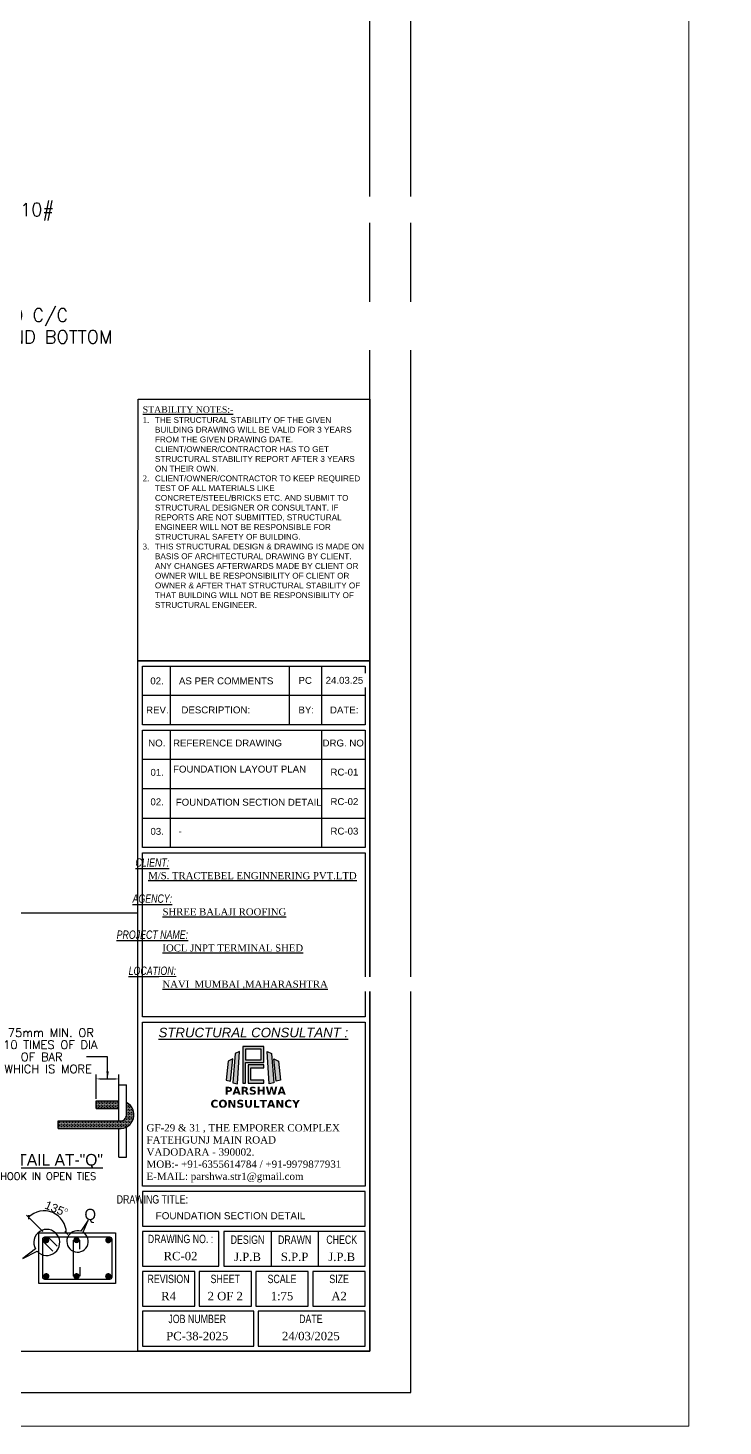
# Model space of a CAD drawing. Header units: millimetres. Extents: x 0 to 1124626, y -157535 to 82123.
# Drawn here: x 472301 to 488285, y -131678 to -99526 of the extents above; entities that cross this region are included whole.
import ezdxf

# ---------------------------------------------------------------- set-up
doc = ezdxf.new("R2010")
doc.units = ezdxf.units.MM
doc.header["$MEASUREMENT"] = 0
doc.linetypes.add('$AUDIT_BAD_LTYPE8', pattern=[0])
for name, color, linetype, lineweight in [('6 TEXT', 7, 'Continuous', 25), ('DIMENSION', 11, 'Continuous', 15), ('SHEET', 7, 'Continuous', 15), ('structure', 183, 'Continuous', 15), ('TITLE TEXT', 50, 'Continuous', 18)]:
    doc.layers.add(name, color=color, linetype=linetype, lineweight=lineweight)
for name, color, linetype in [('GF-COL', 12, 'Continuous'), ('Grid', 44, 'Continuous'), ('STR TEX', 4, 'Continuous')]:
    doc.layers.add(name, color=color, linetype=linetype)
doc.styles.add('Aerial', font='times.ttf')
doc.styles.add('JAINIL', font='times.ttf')
doc.styles.add('MtX_romans_shx', font='romans.shx')
doc.styles.add('style1', font='romans.shx', dxfattribs={"width": 0.9, "height": 300})
doc.styles.add('style2', font='arial.ttf', dxfattribs={"height": 20})
doc.styles.add('TEXT3', font='geniso.shx')
doc.styles.add('TEXT3 0.75NA', font='geniso.shx', dxfattribs={"width": 0.75})
doc.dimstyles.new('DSC2', dxfattribs={"dimtxt": 8, "dimasz": 3, "dimexe": 3, "dimexo": 2, "dimgap": 0.5, "dimtad": 1, "dimdec": 1, "dimzin": 3, "dimdsep": 46, "dimlunit": 4, "dimtxsty": 'style2', "dimblk": 'OBLIQUE', "dimcen": 1, "dimclrd": 45, "dimclre": 8, "dimclrt": 7, "dimadec": 0, "dimazin": 0, "dimtfac": 1, "dimtdec": 1, "dimtix": 1, "dimtmove": 1, "dimatfit": 3, "dimldrblk": 'OBLIQUE', "dimfxl": 1, "dimtolj": 1, "dimtzin": 0, "dimlwd": -1, "dimlwe": -1, "dimarcsym": 0})
doc.dimstyles.get("Standard").update_dxf_attribs({"dimtxt": 0.18, "dimasz": 0.18, "dimexe": 0.18, "dimexo": 0.0625, "dimgap": 0.09, "dimtad": 0, "dimtih": 1, "dimtoh": 1, "dimdec": 4, "dimzin": 0, "dimdsep": 46, "dimtxsty": 'Standard', "dimcen": 0.09, "dimadec": 0, "dimazin": 0, "dimtfac": 1, "dimtdec": 4, "dimtofl": 0, "dimtmove": 0, "dimatfit": 3, "dimfxl": 1, "dimtolj": 1, "dimtzin": 0, "dimarcsym": 0})

# ---------------------------------------------------------------- blocks, each defined once
blk = doc.blocks.new('Q')
at = {"linetype": 'Continuous', "ltscale": 0.5, "transparency": 33554687}
h = blk.add_hatch(color=152, dxfattribs=at)
h.dxf.hatch_style = 1
h.paths.add_polyline_path([(9.79, 19.18), (9.79, 9.76), (10.5, 9.76), (10.5, 15.05), (15.19, 15.05), (15.19, 19.18)])
h.paths.add_polyline_path([(10.5, 18.5), (10.5, 15.72), (14.45, 15.72), (14.45, 18.5)], flags=16)
h = blk.add_hatch(color=152, dxfattribs=at)
h.dxf.hatch_style = 1
h.paths.add_polyline_path([(6.07, 15.37), (5.53, 10.52), (6.67, 10.29), (7.27, 16.02)])
h.paths.add_polyline_path([(18.9, 15.37), (19.44, 10.52), (18.3, 10.29), (17.7, 16.02)])
h = blk.add_hatch(color=10, dxfattribs=at)
h.dxf.hatch_style = 1
h.paths.add_polyline_path([(7.87, 17.31), (7.27, 9.83), (8.41, 9.62), (8.96, 17.82)])
h.paths.add_polyline_path([(17.1, 17.31), (17.7, 9.83), (16.56, 9.62), (16.01, 17.82)])
h = blk.add_hatch(color=152, dxfattribs=at)
h.dxf.hatch_style = 1
h.paths.add_polyline_path([(11.15, 14.43), (11.15, 9.76), (15.19, 9.76), (15.19, 10.52), (11.87, 10.52), (11.87, 13.69), (15.19, 13.69), (15.19, 14.43)])
at = {"color": 152, "linetype": 'Continuous'}
for points in [[(9.79, 19.18), (9.79, 9.76), (10.5, 9.76), (10.5, 15.05), (15.19, 15.05), (15.19, 19.18), (9.79, 19.18)], [(10.5, 18.5), (10.5, 15.72), (14.45, 15.72), (14.45, 18.5), (10.5, 18.5)], [(6.07, 15.37), (5.53, 10.52), (6.67, 10.29), (7.27, 16.02), (6.07, 15.37)], [(11.15, 14.43), (11.15, 9.76), (15.19, 9.76), (15.19, 10.52), (11.87, 10.52), (11.87, 13.69), (15.19, 13.69), (15.19, 14.43), (11.15, 14.43)], [(18.9, 15.37), (19.44, 10.52), (18.3, 10.29), (17.7, 16.02), (18.9, 15.37)]]:
    blk.add_lwpolyline(points, dxfattribs=at)
at = {"color": 10, "linetype": 'Continuous'}
for points in [[(7.87, 17.31), (7.27, 9.83), (8.41, 9.62), (8.96, 17.82), (7.87, 17.31)], [(17.1, 17.31), (17.7, 9.83), (16.56, 9.62), (16.01, 17.82), (17.1, 17.31)]]:
    blk.add_lwpolyline(points, dxfattribs=at)
at = {"linetype": 'Continuous', "insert": (1.32, 8.82), "char_height": 2, "attachment_point": 1}
blk.add_mtext_dynamic_manual_height_columns('\\pxqc;{\\fVerdana|b1|i0|c0|p34;\\C152;PARSHWA\\PCONSULTANCY }', width=23.282, gutter_width=1, heights=[6.3], dxfattribs=at)
blk = doc.blocks.new('_Oblique')
at = {"color": 0, "lineweight": -2}
blk.add_line((-0.5, -0.5), (0.5, 0.5), dxfattribs=at)
blk = doc.blocks.new('*D1137')
at = {"color": 8, "ltscale": 0.5, "transparency": 16777216}
for p, q in [((344277.7, 142366.1), (344293.1, 142366.1)), ((344279.7, 142348.1), (344293.1, 142348.1))]:
    blk.add_line(p, q, dxfattribs=at)
at = {"color": 45, "ltscale": 0.5, "transparency": 16777216}
blk.add_line((344290.1, 142348.1), (344290.1, 142366.1), dxfattribs=at)
at = {"layer": 'DEFPOINTS', "color": 0, "ltscale": 0.5, "transparency": 16777216}
for p in [(344275.7, 142366.1), (344290.1, 142366.1), (344277.7, 142348.1)]:
    blk.add_point(p, dxfattribs=at)
at = {"color": 45, "ltscale": 0.5, "transparency": 16777216, "xscale": 3, "yscale": 3, "zscale": 3}
for p, rotation in [((344290.1, 142366.1), 90), ((344290.1, 142348.1), 270)]:
    blk.add_blockref('_Oblique', p, dxfattribs=dict(at, rotation=rotation))
at = {"color": 7, "ltscale": 0.5, "transparency": 16777216, "insert": (344286, 142357.1), "char_height": 7, "attachment_point": 5, "rotation": 90, "style": 'style2'}
blk.add_mtext('\\A1;6"', dxfattribs=at)
blk = doc.blocks.new('*D1138')
at = {"color": 8, "ltscale": 0.5, "transparency": 16777216}
for p, q in [((344279.7, 142335.7), (344293.1, 142335.7)), ((344277.7, 142317.7), (344293.1, 142317.7))]:
    blk.add_line(p, q, dxfattribs=at)
at = {"color": 45, "ltscale": 0.5, "transparency": 16777216}
blk.add_line((344290.1, 142335.7), (344290.1, 142317.7), dxfattribs=at)
at = {"layer": 'DEFPOINTS', "color": 0, "ltscale": 0.5, "transparency": 16777216}
for p in [(344277.7, 142335.7), (344275.7, 142317.7), (344290.1, 142317.7)]:
    blk.add_point(p, dxfattribs=at)
at = {"color": 45, "ltscale": 0.5, "transparency": 16777216, "xscale": 3, "yscale": 3, "zscale": 3}
for p, rotation in [((344290.1, 142335.7), 90), ((344290.1, 142317.7), 270)]:
    blk.add_blockref('_Oblique', p, dxfattribs=dict(at, rotation=rotation))
at = {"color": 7, "ltscale": 0.5, "transparency": 16777216, "insert": (344286, 142326.7), "char_height": 7, "attachment_point": 5, "rotation": 90, "style": 'style2'}
blk.add_mtext('\\A1;6"', dxfattribs=at)
blk = doc.blocks.new('T')
at = {"ltscale": 0.25}
h = blk.add_hatch(dxfattribs=at)
h.set_pattern_fill('DOTS', color=256, scale=25, style=0)
h.set_pattern_definition([(0, (364628.7036, 134455.7945), (0.78125, 1.5625), [0, -1.5625])])
h.paths.add_polyline_path([(344212.47, 142257.22), (344211.86, 142255.65), (344211.51, 142252.5), (344210.21, 142251.09), (344210.2, 142251.07), (344209.84, 142250.38), (344208.66, 142247.3), (344248.66, 142247.3), (344252.48, 142257.22)])
h.paths.add_polyline_path([(344281.43, 142247.3), (344281.46, 142247.36), (344282.39, 142250.37), (344283.03, 142251.06), (344284.47, 142254.82), (344284.46, 142255.14), (344284.33, 142255.82), (344284.07, 142256.56), (344283.74, 142257.22), (344257.22, 142257.22), (344253.29, 142247.3)])
h = blk.add_hatch(dxfattribs=at)
h.set_pattern_fill('DOTS', color=256, scale=25, style=0)
h.set_pattern_definition([(0, (364154.0407, 150003.4347), (0.78125, -1.5625), [0, -1.5625])])
h.paths.add_polyline_path([(344415.5, 142203.55), (344415.5, 142195.51), (344480.73, 142195.51), (344480.73, 142195.53, 0.8245696), (344488.76, 142223.37), (344488.76, 142210.23, -0.4455468), (344481.34, 142203.55)])
h.paths.add_polyline_path([(344480.73, 142216.94), (344480.73, 142224.98), (344456.23, 142224.98), (344456.23, 142216.94)])
at = {"layer": 'GF-COL'}
h = blk.add_hatch(dxfattribs=at)
h.set_pattern_fill('ANSI31', color=6, scale=7.5, style=0)
h.set_pattern_definition([(45, (220759.7722, 92928.574), (-0.6629126074, 0.6629126074), [])])
h.paths.add_polyline_path([(344236.71, 142264.79, 0.9069864), (344255.3, 142266.61, 0.9069864), (344236.71, 142268.43)])
at = {"color": 2, "linetype": '$AUDIT_BAD_LTYPE8', "lineweight": 30}
for p, q in [((344234.7, 142368.7), (344229.9, 142363.9)), ((344232.3, 142363.9), (344229.9, 142363.9)), ((344232.13, 142366.13), (344275.72, 142366.13)), ((344232.3, 142372.9), (344232.3, 142368.7)), ((344232.3, 142368.7), (344234.7, 142368.7)), ((344232.3, 142359.7), (344232.3, 142363.9)), ((344277.72, 142364.13), (344277.72, 142348.13)), ((344277.72, 142319.67), (344277.72, 142335.67)), ((344232.3, 142319.9), (344229.9, 142319.9)), ((344234.7, 142315.1), (344229.9, 142319.9)), ((344232.13, 142317.67), (344275.72, 142317.67)), ((344232.3, 142324.1), (344232.3, 142319.9)), ((344232.3, 142310.9), (344232.3, 142315.1)), ((344232.3, 142315.1), (344234.7, 142315.1))]:
    blk.add_line(p, q, dxfattribs=at)
at = {"color": 30, "linetype": 'Continuous', "ltscale": 0.25}
for p, q in [((344456.23, 142227.36), (344456.23, 142253.28)), ((344480.73, 142242.32), (344480.73, 142253.28))]:
    blk.add_line(p, q, dxfattribs=at)
at = {"color": 30, "ltscale": 0.25}
blk.add_line((344461.23, 142248.6), (344475.73, 142248.6), dxfattribs=at)
at = {"color": 8, "linetype": 'Continuous', "ltscale": 0.25}
blk.add_line((344399.13, 142085), (344381.74, 142102.59), dxfattribs=at)
at = {"color": 0}
for p, q in [((344394.91, 142083.57), (344477.15, 142083.57)), ((344394.91, 142029.57), (344394.91, 142083.57)), ((344477.15, 142083.57), (344477.15, 142029.57)), ((344477.15, 142029.57), (344394.91, 142029.57))]:
    blk.add_line(p, q, dxfattribs=at)
at = {"color": 2, "lineweight": 30}
for p, q in [((344414.42, 142069.54), (344404.67, 142079.4)), ((344409.72, 142064.11), (344399.97, 142073.97)), ((344431.85, 142037.45), (344431.85, 142075.69)), ((344438.66, 142066.13), (344438.66, 142075.69)), ((344438.66, 142047.01), (344438.66, 142037.45))]:
    blk.add_line(p, q, dxfattribs=at)
at = {"color": 0}
for points in [[(344442.27, 142084.34), (344447.64, 142097.2), (344439.94, 142085.42)], [(344391.19, 142066.49), (344377.89, 142056.06), (344393.02, 142063.98)]]:
    blk.add_lwpolyline(points, dxfattribs=at)
at = {"color": 2, "lineweight": 30}
blk.add_lwpolyline([(344401.4, 142079.4), (344470.66, 142079.4, -0.4142136), (344472.98, 142077.09), (344472.98, 142036.06, -0.4142136), (344470.66, 142033.75), (344401.4, 142033.75, -0.4142136), (344399.09, 142036.06), (344399.09, 142077.09, -0.4142136)], format="xyb", close=True, dxfattribs=at)
at = {"color": 2, "lineweight": 30, "const_width": 3.37}
for points in [[(344402.73, 142077.53, -1), (344402.73, 142074.17, -1)], [(344435.25, 142077.68, -1), (344435.25, 142074.31, -1)], [(344469.33, 142077.53, 1), (344469.33, 142074.17, 1)], [(344402.8, 142035.53, 1), (344402.8, 142038.89, 1)], [(344435.25, 142035.51, 1), (344435.25, 142038.88, 1)], [(344469.26, 142035.53, -1), (344469.26, 142038.89, -1)]]:
    blk.add_lwpolyline(points, format="xyb", close=True, dxfattribs=at)
at = {"color": 2, "linetype": '$AUDIT_BAD_LTYPE8', "lineweight": 30}
for centre, start, end in [((344275.72, 142364.13), 0, 90), ((344275.72, 142319.67), 270, 0)]:
    blk.add_arc(centre, 2, start, end, dxfattribs=at)
at = {"color": 45, "ltscale": 0.25}
blk.add_arc((344400.54, 142083.57), 23.74, 0, 134.67372, dxfattribs=at)
at = {"color": 0}
for centre, radius, start, end in [((344403.32, 142073.39), 13.96, 222.40884, 209.60771), ((344436.32, 142074.5), 11.5, 71.64191, 58.84078)]:
    blk.add_arc(centre, radius, start, end, dxfattribs=at)
at = {"color": 30, "ltscale": 0.25}
for points in [[(344461.23, 142249.44), (344461.23, 142247.77), (344456.23, 142248.6)], [(344475.73, 142249.44), (344475.73, 142247.77), (344480.73, 142248.6)]]:
    blk.add_solid(points, dxfattribs=at)
at = {"layer": 'DIMENSION', "color": 7, "lineweight": 9}
for p, q in [((344267.99, 142276.28), (344301.64, 142262.96)), ((344286.42, 142245.67), (344294.4, 142265.83)), ((344260.01, 142256.12), (344293.66, 142242.8))]:
    blk.add_line(p, q, dxfattribs=at)
at = {"layer": 'GF-COL', "color": 5}
for p, q in [((344231.63, 142283.29), (344231.63, 142257.22)), ((344236.51, 142283.7), (344236.51, 142257.22)), ((344248.41, 142246.63), (344260.66, 142278.48)), ((344252.46, 142245.21), (344265.2, 142277.39)), ((344456.23, 142216.94), (344456.23, 142224.98)), ((344456.23, 142224.98), (344480.73, 142224.98)), ((344456.23, 142216.94), (344480.73, 142216.94)), ((344415.5, 142195.51), (344415.5, 142203.55)), ((344415.5, 142203.55), (344481.73, 142203.55)), ((344415.5, 142195.51), (344481.73, 142195.51))]:
    blk.add_line(p, q, dxfattribs=at)
at = {"layer": 'GF-COL', "color": 3}
for p, q in [((344210.68, 142257.22), (344252.48, 142257.22)), ((344257.22, 142257.22), (344283.74, 142257.22)), ((344208.55, 142247.3), (344248.66, 142247.3)), ((344253.29, 142247.3), (344281.49, 142247.3)), ((344480.73, 142242.32), (344488.76, 142242.32)), ((344480.73, 142203.55), (344480.73, 142242.32)), ((344488.76, 142210.23), (344488.76, 142242.32)), ((344488.76, 142164.64), (344488.76, 142197.09)), ((344480.73, 142164.64), (344480.73, 142195.53)), ((344480.73, 142164.64), (344488.76, 142164.64))]:
    blk.add_line(p, q, dxfattribs=at)
at = {"layer": 'GF-COL', "color": 5}
for points in [[(344230.17, 142282.78), (344230.95, 142283.09), (344231.62, 142283.28), (344232.19, 142283.39), (344232.68, 142283.44), (344233.12, 142283.45), (344233.52, 142283.44), (344233.9, 142283.43), (344234.29, 142283.45), (344234.7, 142283.51), (344235.14, 142283.59), (344235.6, 142283.66), (344236.08, 142283.71), (344236.58, 142283.69), (344237.09, 142283.59), (344237.62, 142283.38), (344238.16, 142283.03)], [(344259.62, 142278.57), (344260.55, 142278.5), (344261.4, 142278.33), (344262.23, 142278.09), (344263.1, 142277.83), (344264.06, 142277.58), (344265.16, 142277.39), (344266.47, 142277.3)]]:
    blk.add_lwpolyline(points, dxfattribs=at)
at = {"layer": 'GF-COL', "color": 3}
for points in [[(344210.11, 142258.1), (344210.68, 142257.22), (344211.09, 142256.42), (344211.35, 142255.68), (344211.48, 142255), (344211.5, 142254.38), (344211.43, 142253.79), (344211.28, 142253.24), (344211.07, 142252.72), (344210.82, 142252.22), (344210.53, 142251.68), (344210.2, 142251.07), (344209.82, 142250.33), (344209.39, 142249.42), (344208.92, 142248.29), (344208.4, 142246.88), (344207.83, 142245.15)], [(344283.09, 142258.24), (344283.66, 142257.36), (344284.07, 142256.56), (344284.33, 142255.82), (344284.46, 142255.14), (344284.48, 142254.52), (344284.41, 142253.93), (344284.26, 142253.38), (344284.06, 142252.86), (344283.81, 142252.36), (344283.51, 142251.82), (344283.18, 142251.21), (344282.8, 142250.47), (344282.37, 142249.56), (344281.9, 142248.43), (344281.38, 142247.02), (344280.82, 142245.29)]]:
    blk.add_lwpolyline(points, dxfattribs=at)
blk.add_circle((344245.92, 142266.61), 9.38, dxfattribs=at)
at = {"layer": 'GF-COL', "color": 5}
for centre, radius, start, end in [((344242.9, 142251.58), 11.38, 202.10689, 325.99255), ((344243.07, 142250.58), 6.64, 209.65943, 323.49375), ((344482.05, 142210.23), 14.76, 263.92748, 62.91109), ((344482.05, 142210.23), 6.72, 263.92748, 0)]:
    blk.add_arc(centre, radius, start, end, dxfattribs=at)
at = {"color": 45, "ltscale": 0.25, "xscale": 3, "yscale": 3, "zscale": 3}
for p, rotation in [((344383.85, 142100.46), 224.6737227689025), ((344424.28, 142083.57), 269.9999999999971)]:
    blk.add_blockref('_Oblique', p, dxfattribs=dict(at, rotation=rotation))
at = {"layer": 'DIMENSION', "color": 7, "lineweight": 9, "xscale": 5, "yscale": 5, "zscale": 5}
for p, rotation in [((344294.4, 142265.83), 68.40519299391956), ((344286.42, 142245.67), 248.4051929939196)]:
    blk.add_blockref('_Oblique', p, dxfattribs=dict(at, rotation=rotation))
at = {"color": 72, "linetype": '$AUDIT_BAD_LTYPE8', "lineweight": 18, "insert": (344254.38, 142416.78, -4252.9), "char_height": 10, "attachment_point": 3}
blk.add_mtext('\\pxqc;{\\LMINIMUM \\PHOOK LENGHT}', dxfattribs=at)
at = {"color": 7, "ltscale": 0.25, "attachment_point": 5, "rotation": 337.33686, "style": 'style2'}
for s, insert, char_height in [('\\A1;135', (344411.65, 142110.19), 9), ('\\A1;O', (344424.25, 142107.99), 3.5)]:
    blk.add_mtext(s, dxfattribs=dict(at, insert=insert, char_height=char_height))
at = {"layer": '6 TEXT', "color": 72, "style": 'style1'}
for s, height, p in [('75mm MIN. OR', 9, (344361.69, 142293.66)), ('10 TIMES OF DIA', 9, (344356.59, 142280.69)), ('OF BAR', 9, (344375.54, 142267.73)), ('WHICH IS MORE', 9, (344357.96, 142254.77)), ('10 * BAR DIA.', 9, (344204.9, 142217.4)), ('OR MIN.3"', 9, (344216.55, 142204.77)), ('WHICHEVER IS HIGHER', 9, (344179.82, 142192.19)), ('HOOK IN CLOSED TIES', 7.695, (344203.59, 142140.52)), ('HOOK IN OPEN TIES', 7.695, (344353.47, 142140.52))]:
    blk.add_text(s, height=height, dxfattribs=at).set_placement(p)
at = {"layer": '6 TEXT', "color": 8}
for s, p in [('%%UDETAIL AT-"P"', (344204.44, 142155.73)), ('%%UDETAIL AT-"Q"', (344348.55, 142155.73)), ('%%UTYP. DET. OF', (344205.13, 142076.05)), ('%%UBENDING OF', (344208.76, 142056.24)), ('%%UBEAM STIRRUPS', (344193.34, 142034.88))]:
    blk.add_text(s, height=12.5, dxfattribs=at).set_placement(p)
at = {"layer": '6 TEXT', "color": 4}
for s, p in [('Q', (344443.7, 142097.46)), ('P', (344361.98, 142044.68))]:
    blk.add_text(s, height=12, dxfattribs=at).set_placement(p)
at = {"layer": '6 TEXT', "color": 72, "char_height": 9, "attachment_point": 8, "style": 'style1'}
for s, insert in [('TOP', (344254.38, 142353.36, 4497.41)), ('BOT.', (344254.38, 142321.44, 4497.41))]:
    blk.add_mtext(s, dxfattribs=dict(at, insert=insert))
at = {"ltscale": 0.5}
for base, p1, p2, angle, picture, middle in [((344290.1, 142366.13), (344277.72, 142348.13), (344275.72, 142366.13), 90, '*D1137', (344286.03, 142357.13)), ((344290.1, 142317.67), (344277.72, 142335.67), (344275.72, 142317.67), 270, '*D1138', (344286.03, 142326.67))]:
    dim = blk.add_linear_dim(base=base, p1=p1, p2=p2, angle=angle, text='6"', dimstyle='DSC2', dxfattribs=at)
    dim.commit()
    dim.dimension.update_dxf_attribs({"geometry": picture, "text_midpoint": middle})
at = {"color": 30, "linetype": '$AUDIT_BAD_LTYPE8'}
for points in [[(344468.48, 142248.6), (344468.48, 142272.41), (344445.84, 142272.41)], [(344290.41, 142255.75), (344308.26, 142249.89), (344308.26, 142209.79), (344283.36, 142209.79)]]:
    blk.add_leader(points, dimstyle='Standard', override={"dimasz": 8, "dimgap": 0.75}, dxfattribs=at)

msp = doc.modelspace()

# ---------------------------------------------------------------- linework, layer by layer
at = {"lineweight": 25}
for p, q in [((475569.0754, -114202.8779, 0), (475569.0754, -115550.3148, 0)), ((478305.5075, -114202.8779, 0), (478305.5075, -115550.3148, 0)), ((479053.9078, -114202.8779, 0), (479053.9078, -115550.3148, 0)), ((474931.9645, -114871.5524, 0), (480057.9416, -114871.5524, 0)), ((475569.0754, -115671.502, 0), (475569.0754, -118376.4638, 0)), ((479053.9078, -115671.502, 0), (479053.9078, -118376.4638, 0)), ((474931.9645, -116340.1765, 0), (480057.9416, -116340.1765, 0)), ((474931.9645, -117018.9389, 0), (480057.9416, -117018.9389, 0)), ((474931.9645, -117697.7014, 0), (480057.9416, -117697.7014, 0)), ((477891.1779, -127201.0665, 0), (477891.1779, -127999.4147, 0)), ((478974.5597, -127201.0665, 0), (478974.5597, -127999.4147, 0))]:
    msp.add_line(p, q, dxfattribs=at)
at = {"lineweight": 25, "elevation": 0}
for points in [[(480158.9994, -114081.6907), (474830.9067, -114081.6907), (474838.9847, -108060.7098), (480158.9994, -108060.7098)], [(474830.9067, -114081.6907), (480158.9994, -114081.6907), (480158.9994, -129959.6725), (474830.9067, -129959.6725)], [(474931.9645, -114202.8779), (480057.9416, -114202.8779), (480057.9416, -115550.3148), (474931.9645, -115550.3148)], [(474931.9645, -115671.502), (480057.9416, -115671.502), (480057.9416, -118376.4638), (474931.9645, -118376.4638)], [(480057.9416, -122268.4039), (474931.9645, -122268.4039), (474931.9645, -118497.651), (480057.9416, -118497.651)], [(467738.1438, -129959.6725), (474830.9067, -129959.6725), (474830.9067, -119880.2516), (467738.1438, -119880.2516)], [(480057.9416, -126160.344), (474931.9645, -126160.344), (474931.9645, -122389.591), (480057.9416, -122389.591)], [(474931.9645, -127079.8793), (480057.9416, -127079.8793), (480057.9416, -126281.5311), (474931.9645, -126281.5311)], [(474931.9645, -127999.4147), (476686.6088, -127999.4147), (476686.6088, -127201.0665), (474931.9645, -127201.0665)], [(476807.796, -127999.4147), (480057.9416, -127999.4147), (480057.9416, -127201.0665), (476807.796, -127201.0665)], [(474931.9645, -128918.95), (476135.491, -128918.95), (476135.491, -128120.6018), (474931.9645, -128120.6018)], [(476236.5487, -128918.95), (477440.0752, -128918.95), (477440.0752, -128120.6018), (476236.5487, -128120.6018)], [(477541.133, -128918.95), (478744.6594, -128918.95), (478744.6594, -128120.6018), (477541.133, -128120.6018)], [(478854.4152, -128918.95), (480057.9416, -128918.95), (480057.9416, -128120.6018), (478854.4152, -128120.6018)], [(474931.9645, -129838.4854), (477494.9531, -129838.4854), (477494.9531, -129040.1372), (474931.9645, -129040.1372)], [(477596.0108, -129838.4854), (480057.9416, -129838.4854), (480057.9416, -129040.1372), (477596.0108, -129040.1372)]]:
    msp.add_lwpolyline(points, close=True, dxfattribs=at)

# ---------------------------------------------------------------- block references
at = {"color": 1, "ltscale": 0.5, "xscale": 21.4650444832699, "yscale": 21.4650444832699, "zscale": 21.4650444832699}
msp.add_blockref('T', (-6919900.0546, -3177068.2848, 0), dxfattribs=at)
at = {"lineweight": 25, "xscale": 89.85834851993538, "yscale": 89.85834851993538, "zscale": 89.85834851993538}
msp.add_blockref('Q', (476361.7586, -124669.7912, 0), dxfattribs=at)

# ---------------------------------------------------------------- texts
at = {"lineweight": 25, "insert": (436037.954, -105592.4989, 0), "char_height": 154.721296, "width": 42279.458263, "attachment_point": 1, "style": 'TEXT3', "bg_fill": 2}
msp.add_mtext('{\\ftimes new roman|b0|i0|c0|p0;\\LNAVI  MUMBAI ,MAHARASHTRA ', dxfattribs=at)
at = {"lineweight": 25, "attachment_point": 2}
for s, insert, char_height, style in [('\\pxql;{\\farial|b0|i1|c0|p0;\\L\\C1;CLIENT:}', (475161.0304, -118621.7518, 0), 193.110841, 'TEXT3 0.75NA'), ('\\pxql;{\\farial|b0|i1|c0|p0;\\L\\C1;AGENCY:}', (475161.0304, -119451.7188, 0), 193.110841, 'TEXT3 0.75NA'), ('\\pxql;{\\farial|b0|i1|c0|p0;\\L\\C1;PROJECT NAME:}', (475161.0304, -120281.6858, 0), 193.110841, 'TEXT3 0.75NA'), ('\\pxql;{\\farial|b0|i1|c0|p0;\\L\\C1;LOCATION:}', (475161.0304, -121111.6527, 0), 193.110841, 'TEXT3 0.75NA'), ('\\pxqc;{\\farial|b0|i1|c0|p0;\\L\\W1;\\C1;STRUCTURAL CONSULTANT : }', (477483.6664, -122519.3629, 0), 217.785511, 'TEXT3 0.75NA'), ('\\pxql;{\\farial|b0|i0|c0|p0;\\C1;DRAWING TITLE:}', (475161.0304, -126368.8994, 0), 193.110841, 'TEXT3 0.75NA'), ('\\pxqc;{\\farial|b0|i0|c0|p0;\\C1;DRAWING NO. :}', (475809.2867, -127278.6185, 0), 193.110841, 'TEXT3 0.75NA'), ('\\pxqc;{\\farial|b0|i0|c0|p0;\\C1;DESIGN}', (477349.4869, -127295.3605, 0), 193.110841, 'TEXT3 0.75NA'), ('\\pxqc;{\\farial|b0|i0|c0|p0;\\C1;DRAWN}', (478432.8688, -127295.3605, 0), 193.110841, 'TEXT3 0.75NA'), ('\\pxqc;{\\farial|b0|i0|c0|p0;\\C1;CHECK}', (479516.2507, -127295.3605, 0), 193.110841, 'TEXT3 0.75NA'), ('\\pxqc;{\\C22;RC-02}', (475809.2867, -127673.1395, 0), 193.110841, 'JAINIL'), ('\\pxqc;{\\C22;J.P.B}', (477349.4869, -127689.8816, 0), 193.110841, 'JAINIL'), ('\\pxqc;{\\C22;S.P.P}', (478432.8688, -127689.8816, 0), 193.110841, 'JAINIL'), ('\\pxqc;{\\C22;J.P.B}', (479516.2507, -127689.8816, 0), 193.110841, 'JAINIL'), ('\\pxqc;{\\farial|b0|i0|c0|p0;\\C1;REVISION}', (475533.7277, -128198.1538, 0), 193.110841, 'TEXT3 0.75NA'), ('\\pxqc;{\\farial|b0|i0|c0|p0;\\C1;SHEET}', (476838.312, -128198.1538, 0), 193.110841, 'TEXT3 0.75NA'), ('\\pxqc;{\\farial|b0|i0|c0|p0;\\C1;SCALE}', (478142.8962, -128198.1538, 0), 193.110841, 'TEXT3 0.75NA'), ('\\pxqc;{\\farial|b0|i0|c0|p0;\\C1;SIZE}', (479456.1784, -128198.1538, 0), 193.110841, 'TEXT3 0.75NA'), ('\\pxqc;{\\C22;R4}', (475533.7277, -128592.6749, 0), 193.110841, 'JAINIL'), ('\\pxqc;{\\C22;2 OF 2}', (476838.312, -128592.6749, 0), 193.110841, 'JAINIL'), ('\\pxqc;{\\C22;1:75}', (478142.8962, -128592.6749, 0), 193.110841, 'JAINIL'), ('\\pxqc;{\\C22;A2}', (479456.1784, -128592.6749, 0), 193.110841, 'JAINIL'), ('\\pxqc;{\\farial|b0|i0|c0|p0;\\C1;JOB NUMBER}', (476192.9852, -129117.6892, 0), 193.110841, 'TEXT3 0.75NA'), ('\\pxqc;{\\farial|b0|i0|c0|p0;\\C1;DATE}', (478806.5027, -129117.6892, 0), 193.110841, 'TEXT3 0.75NA'), ('\\pxqc;{\\C22;PC-38-2025}', (476192.9852, -129512.2102, 0), 193.110841, 'JAINIL'), ('{\\C22;24/03/2025}', (478806.5027, -129512.2102, 0), 193.110841, 'JAINIL')]:
    msp.add_mtext(s, dxfattribs=dict(at, insert=insert, char_height=char_height, style=style))
at = {"lineweight": 25, "attachment_point": 1, "style": 'TEXT3'}
for s, insert, char_height, width in [('{\\ftimes new roman|b0|i0|c0|p0;\\LM/S. TRACTEBEL ENGINNERING PVT.LTD }', (475066.9364, -118939.5139, 0), 162.975275, 44534.957432), ('{\\ftimes new roman|b0|i0|c0|p0;\\LSHREE BALAJI ROOFING }', (475396.4076, -119771.4956, 0), 162.975275, 44534.957432), ('{\\ftimes new roman|b0|i0|c0|p0;\\LIOCL JNPT TERMINAL SHED  }', (475394.1957, -120601.5683, 0), 162.975275, 44534.957432), ('{\\ftimes new roman|b0|i0|c0|p0;GF-29 & 31 , THE EMPORER COMPLEX\\PFATEHGUNJ MAIN ROAD\\PVADODARA - 390002.\\PMOB:- +91-6355614784 / +91-9979877931\\PE-MAIL: parshwa.str1@gmail.com}', (475027.049, -124734.5503, 0), 167.439762, 45754.932474), ('\\pxql;{\\farial|b0|i0|c0|p0;\\C22;FOUNDATION SECTION DETAIL', (475237.5359, -126760.0963, 0), 162.975275, 44534.957432)]:
    msp.add_mtext(s, dxfattribs=dict(at, insert=insert, char_height=char_height, width=width))
at = {"layer": 'Grid', "color": 7, "lineweight": 25, "insert": (474938.8852, -108225.5501, 0), "char_height": 134.2792343, "attachment_point": 1, "style": 'Aerial'}
msp.add_mtext_dynamic_manual_height_columns('{\\H1.111111x;\\L\\C71;\\A1;STABILITY NOTES:-\\P\\pxi-2.101796,l2.101796,t2.101796;\\H0.9x;\\l\\C7;1.^I\\fArial|b0|i0|c0|p34;THE STRUCTURAL STABILITY OF THE GIVEN BUILDING DRAWING WILL BE VALID FOR 3 YEARS FROM THE GIVEN DRAWING DATE. CLIENT/OWNER/CONTRACTOR HAS TO GET STRUCTURAL STABILITY REPORT AFTER 3 YEARS ON THEIR OWN.\\P\\fTimes New Roman|b0|i0|c0|p18;2.^I\\fArial|b0|i0|c0|p34;CLIENT/OWNER/CONTRACTOR TO KEEP REQUIRED TEST OF ALL MATERIALS LIKE CONCRETE/STEEL/BRICKS ETC. AND SUBMIT TO STRUCTURAL DESIGNER OR CONSULTANT. IF REPORTS ARE NOT SUBMITTED, STRUCTURAL ENGINEER WILL NOT BE RESPONSIBLE FOR STRUCTURAL SAFETY OF BUILDING.\\P\\fTimes New Roman|b0|i0|c0|p18;3.^I\\fArial|b0|i0|c0|p34;THIS STRUCTURAL DESIGN & DRAWING IS MADE ON BASIS OF ARCHITECTURAL DRAWING BY CLIENT. ANY CHANGES AFTERWARDS MADE BY CLIENT OR OWNER WILL BE RESPONSIBILITY OF CLIENT OR OWNER & AFTER THAT STRUCTURAL STABILITY OF THAT BUILDING WILL NOT BE RESPONSIBILITY OF STRUCTURAL ENGINEER.}', width=5077.211701, gutter_width=488.5325, heights=[45174.5367], dxfattribs=at)
at = {"layer": 'STR TEX', "color": 6, "lineweight": 25, "char_height": 158.922632, "attachment_point": 4, "style": 'JAINIL'}
for s, insert in [('\\pxql;{\\farial|b0|i0|c0|p0;\\C31;REV.}', (475018.3123, -115210.223, 0)), ('\\pxql;{\\farial|b0|i0|c0|p0;\\C31;DESCRIPTION:}', (475830.256, -115210.223, 0)), ('\\pxql;{\\farial|b0|i0|c0|p0;\\C31;BY:}', (478521.1733, -115210.223, 0)), ('\\pxql;{\\farial|b0|i0|c0|p0;\\C31;DATE:}', (479246.5405, -115210.223, 0)), ('\\pxql;{\\farial|b0|i0|c0|p0;\\C31;NO.}', (475066.4512, -115971.8882, 0)), ('\\pxql;{\\farial|b0|i0|c0|p0;\\C31;REFERENCE DRAWING}', (475637.7001, -115971.8882, 0)), ('\\pxql;{\\farial|b0|i0|c0|p0;\\C31;DRG. NO.}', (479075.175, -115971.8882, 0)), ('\\pxql;{\\farial|b0|i0|c0|p0;\\C22;01.}', (475117.5937, -116645.6067, 0)), ('\\pxql;{\\farial|b0|i0|c0|p0;\\C22;FOUNDATION LAYOUT PLAN', (475637.7001, -116571.488, 0)), ('\\pxql;{\\farial|b0|i0|c0|p0;\\C22;RC-01}', (479257.0332, -116640.5627, 0)), ('\\pxql;{\\farial|b0|i0|c0|p0;\\C22;02.}', (475117.5937, -117324.3691, 0)), ('\\pxql;{\\farial|b0|i0|c0|p0;\\C22;FOUNDATION SECTION DETAIL}', (475700.7391, -117333.3802, 0)), ('\\pxql;{\\farial|b0|i0|c0|p0;\\C22;RC-02}', (479257.0332, -117319.3252, 0)), ('\\pxql;{\\farial|b0|i0|c0|p0;\\C22;03.}', (475117.5937, -118003.1316, 0)), ('\\pxql;{\\farial|b0|i0|c0|p0;\\C22;RC-03}', (479257.0332, -117998.0876, 0)), ('\\pxql;{\\farial|b0|i0|c0|p0;\\C22;  -}', (475637.7001, -117998.0876, 0))]:
    msp.add_mtext(s, dxfattribs=dict(at, insert=insert))

# ---------------------------------------------------------------- next in the draw order: linework, layer by layer
at = {"color": 192, "lineweight": 25, "elevation": 0}
msp.add_lwpolyline([(445995, -81252.7578), (445995, -130905.4379), (481102.9914, -130905.4379), (481102.9914, -81252.7578)], close=True, dxfattribs=at)
at = {"layer": 'SHEET', "color": 220, "lineweight": 25, "elevation": 0}
msp.add_lwpolyline([(446938.992, -82198.5231), (446938.992, -129959.6725), (480158.9994, -129959.6725), (480158.9994, -82198.5231)], close=True, dxfattribs=at)

# ---------------------------------------------------------------- next in the draw order: texts
at = {"lineweight": 25, "insert": (475393.9611, -121433.8761, 0), "char_height": 162.975275, "width": 44534.957432, "attachment_point": 1, "style": 'TEXT3', "bg_fill": 2}
msp.add_mtext('{\\ftimes new roman|b0|i0|c0|p0;\\LNAVI  MUMBAI ,MAHARASHTRA }', dxfattribs=at)
at = {"layer": 'STR TEX', "color": 6, "lineweight": 25, "char_height": 158.922632, "attachment_point": 4, "style": 'JAINIL', "bg_fill": 2}
for s, insert in [('\\pxql;{\\farial|b0|i0|c0|p0;\\C31;02.}', (475114.9104, -114542.8327, 0)), ('\\pxql;{\\farial|b0|i0|c0|p0;\\C31;AS PER COMMENTS}', (475773.5355, -114542.8327, 0)), ('\\pxql;{\\farial|b0|i0|c0|p0;\\C31;PC}', (478522.7079, -114531.3632, 0))]:
    msp.add_mtext(s, dxfattribs=dict(at, insert=insert))
at = {"layer": 'TITLE TEXT', "color": 0, "ltscale": 20, "char_height": 300, "width": 14321.873736, "attachment_point": 1, "style": 'MtX_romans_shx', "bg_fill": 2}
for s, insert in [('\\A1;2NOS. - 10# ', (470164.4492, -103551.7596)), ('\\A1;12# @100 C/C\\PAT TOP AND BOTTOM', (470089.7889, -105980.1617))]:
    msp.add_mtext(s, dxfattribs=dict(at, insert=insert))

# ---------------------------------------------------------------- next in the draw order: texts
at = {"layer": 'STR TEX', "color": 6, "lineweight": 25, "insert": (479146.8255, -114529.5, 0), "char_height": 158.922632, "attachment_point": 4, "style": 'JAINIL', "bg_fill": 2}
msp.add_mtext('\\pxql;{\\farial|b0|i0|c0|p34;\\C31;24.03.25}', dxfattribs=at)

# ---------------------------------------------------------------- next in the draw order: linework, layer by layer
at = {"layer": 'structure', "color": 242, "ltscale": 20}
msp.add_lwpolyline([(391244.7529, -81252.7578), (487501.9639, -81252.7578), (487501.9639, -131678.3899), (391244.7529, -131678.3899)], close=True, dxfattribs=at)

doc.saveas('drawing.dxf')
